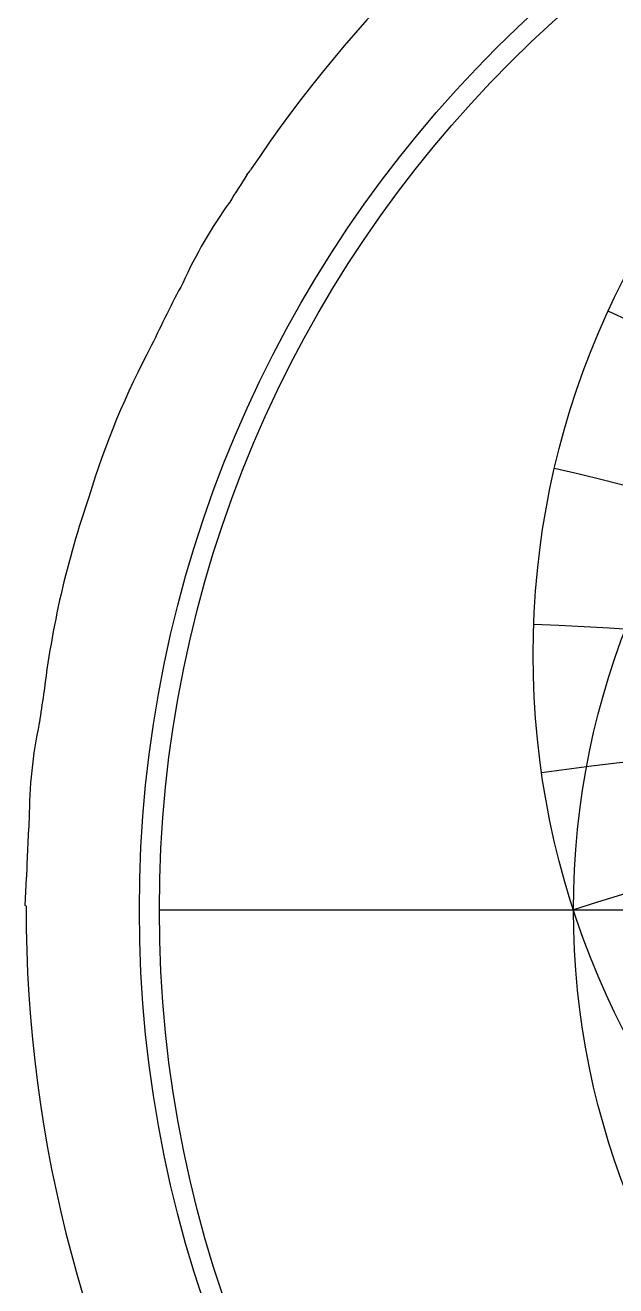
# Model space of a CAD drawing. Header units: millimetres. Extents: x -68 to 68, y -68 to 78.
# Drawn here: x -67.5 to -37.6, y -19.1 to 44.8 of the extents above; entities that cross this region are included whole.
import ezdxf

# ---------------------------------------------------------------- set-up
doc = ezdxf.new("R2010")
doc.units = ezdxf.units.MM
for name, color, linetype in [('CUT_OUTER', 1, 'Continuous'), ('ENGRAVE', 7, 'Continuous'), ('ENGRAVE_FINE', 8, 'Continuous'), ('GUIDE', 3, 'Continuous')]:
    doc.layers.add(name, color=color, linetype=linetype)

msp = doc.modelspace()

# ---------------------------------------------------------------- linework, layer by layer
at = {"layer": 'CUT_OUTER'}
for points in [[(-56.316, 37.238), (-56.169, 37.433), (-56.124, 37.501)], [(-66.835, 9.453), (-66.829, 9.494)], [(-67.499, 0.185), (-67.542, 0.213), (-67.545, 0.215), (-67.545, 0.219), (-67.481, 1.615), (-67.48, 1.657)]]:
    msp.add_lwpolyline(points, dxfattribs=at)
for centre, radius, start, end in [((-0.006, 0.005), 67.493, 122.51534, 146.25067), ((3355.247, -2119.574), 4036.161, 147.698664, 147.721784), ((-37.824, 21.905), 23.867, 144.21391, 155.63184), ((-0.631, 0.317), 66.794, 151.92501, 154.94488), ((-24.118, 8.792), 41.989, 151.8471, 163.16307), ((-18.753, 5.215), 48.197, 160.93901, 173.21024), ((-3.121, 0.463), 64.345, 170.65368, 171.9313), ((-44.18, 4.631), 23.162, 167.98581, 180.04703), ((-0.37, 0.014), 67.13, 176.07199, 178.59762), ((0, 0), 67.5, 179.84301, 0.00013)]:
    msp.add_arc(centre, radius, start, end, dxfattribs=at)
at = {"layer": 'ENGRAVE'}
msp.add_lwpolyline([(-60.75, 0), (60.75, 0)], dxfattribs=at)
for centre, radius in [((0, 0), 60.75), ((0, 12.921), 41.813), ((0, 0), 39.766)]:
    msp.add_circle(centre, radius, dxfattribs=at)
msp.add_arc((0, -122.388), 128.686, 72, 108, dxfattribs=at)
msp.add_arc((0, -122.388), 128.686, 72, 108, dxfattribs=at)
at = {"layer": 'ENGRAVE_FINE'}
for centre, radius, start, end in [((-107.981, -122.388), 167.988, 37.43197, 65.38611), ((-107.981, -122.388), 167.988, 37.43197, 65.38611), ((-74.297, -122.388), 148.594, 45.51313, 76.94513), ((-74.297, -122.388), 148.594, 45.51313, 76.94513), ((-46.838, -122.388), 136.945, 53.92766, 87.88511), ((-46.838, -122.388), 136.945, 53.92766, 87.88511), ((-22.691, -122.388), 130.672, 62.73644, 98.22406), ((-22.691, -122.388), 130.672, 62.73644, 98.22406)]:
    msp.add_arc(centre, radius, start, end, dxfattribs=at)
at = {"layer": 'GUIDE'}
msp.add_circle((0, 0), 61.763, dxfattribs=at)

doc.saveas('drawing.dxf')
